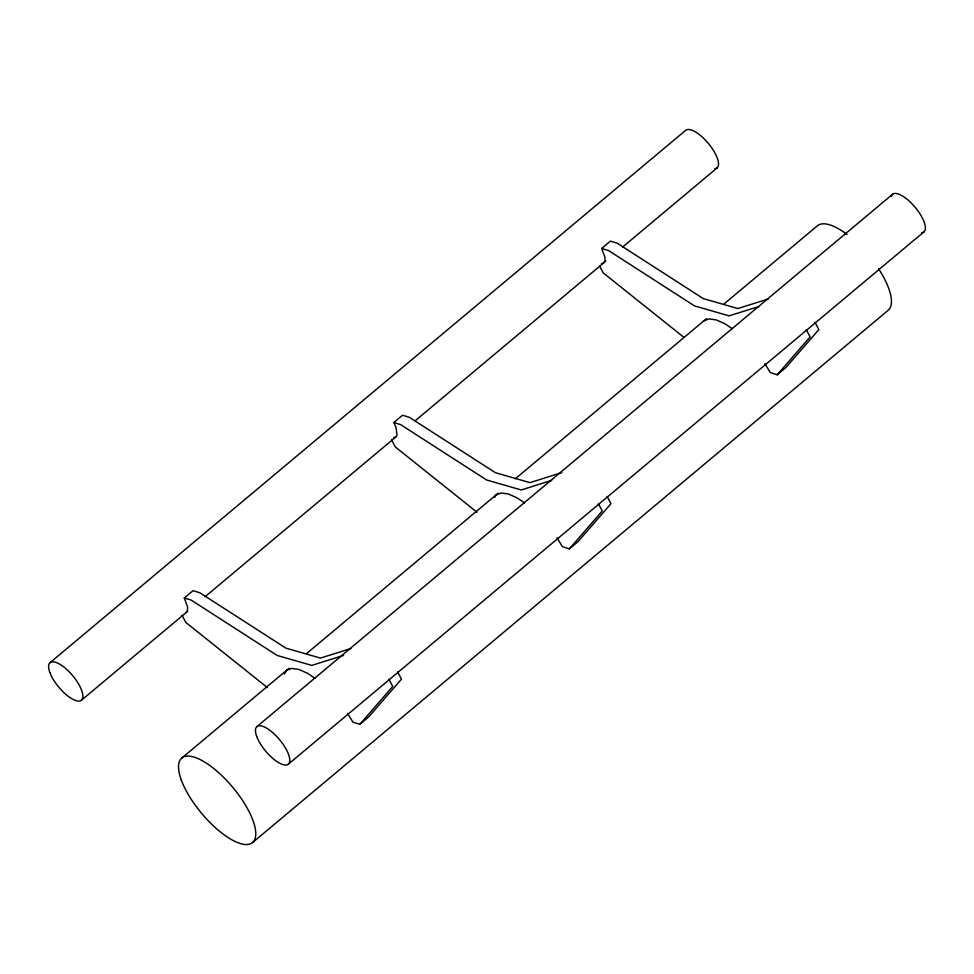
<?xml version="1.0" encoding="UTF-8"?>
<svg xmlns="http://www.w3.org/2000/svg" width="974" height="974" viewBox="0 0 974 974"><rect width="100%" height="100%" fill="white"/><g stroke="black" fill="none" stroke-linecap="round" stroke-linejoin="round"><path stroke-width="1.46" d="M186.278 612.463L187.507 610.296L187.58 606.997L184.305 597.975L193.035 590.67L199.926 592.801L285.906 648.148L320.47 658.095L350.92 648.514M284.396 674.081L286.466 670.429L291.652 668.42L298.896 669.442L307.711 673.387L315.052 678.354M494.585 497.41L495.973 494.975L501.147 492.978L508.391 493.988L517.206 497.945L524.548 502.913M347.499 713.248L352.965 722.184L359.856 724.327L392.741 686.439L388.894 679.243M557.006 537.794L562.473 546.743L569.364 548.873L602.236 510.997L598.401 503.802M764.882 363.704L770.349 372.652L777.24 374.783L810.125 336.894L806.277 329.711M50.003 662.697L685.611 130.394A24.496 9.022 50.1 0 1 710.204 145.735A24.496 9.022 50.1 0 1 714.843 168.77M393.484 437.898L395.785 437.009L397.015 434.842L395.992 427.343L393.813 422.533L402.542 415.216L409.433 417.347L495.401 472.694L529.966 482.641L561.864 472.609M601.36 263.808L603.661 262.919L604.891 260.752L604.964 257.453L601.688 248.443L610.418 241.126L617.309 243.257L703.289 298.604L737.842 308.551L768.303 298.981M81.524 700.184L187.653 611.307M205.149 596.648L396.418 436.474M415.082 420.853L605.84 261.093M622.678 246.994L717.144 167.881M181.712 758.149L289.01 668.298M306.506 653.639L498.152 493.148M515.27 478.818L706.527 318.632M724.023 303.985L817.332 225.846A55.104 20.284 50.1 0 1 847.112 234.49M256.856 726.653L892.476 194.35M288.389 764.14L923.997 231.836M359.856 724.327L368.586 717.01L401.471 679.134L397.623 671.938M569.364 548.873L578.093 541.568L610.966 503.68L607.131 496.484M777.24 374.783L785.969 367.466L818.854 329.589L815.007 322.394M252.656 842.498L888.276 310.195A55.104 20.284 50.1 0 0 878.524 268.678M703.849 320.884L709.023 318.888L716.28 319.898L725.094 323.855L732.436 328.822M759.574 306.286L729.124 315.856L694.559 305.921L608.58 250.574L601.688 248.443M551.686 480.377L521.236 489.959L486.671 480.012L400.704 424.664L393.813 422.533M343.639 655.368L311.741 665.4L277.176 655.453L191.196 600.106L184.305 597.975M683.663 337.162L603.259 272.951L599.424 265.756M476.968 512.202L395.383 447.042L391.536 439.846M267.46 687.644L185.876 622.483L182.041 615.288M891.247 196.517A24.496 9.022 50.1 0 1 915.061 207.194A24.496 9.022 50.1 0 1 921.696 232.725M181.249 779.882A55.104 20.284 50.1 0 0 247.481 844.495A55.104 20.284 50.1 0 0 222.827 776.582A55.104 20.284 50.1 0 0 181.249 779.882M256.649 736.307A24.496 9.022 50.1 0 0 286.088 765.028A24.496 9.022 50.1 0 0 275.131 734.846A24.496 9.022 50.1 0 0 256.649 736.307M49.796 672.352A24.496 9.022 50.1 0 0 79.223 701.073A24.496 9.022 50.1 0 0 68.277 670.891A24.496 9.022 50.1 0 0 49.796 672.352"/></g></svg>
